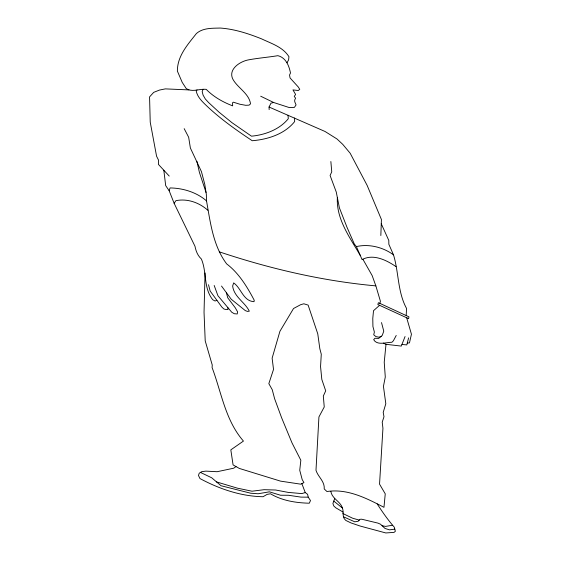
<?xml version="1.0" encoding="UTF-8"?>
<svg xmlns="http://www.w3.org/2000/svg" width="561" height="561" viewBox="0 0 561 561"><rect width="100%" height="100%" fill="white"/><g stroke="black" fill="none" stroke-linecap="round" stroke-linejoin="round"><path stroke-width="0.84" d="M205.046 272.983L204.036 312.344L205.214 340.906L212.24 365.001L212.093 367.581C221.469 392.434 225.368 420.448 243.446 441.072L230.823 449.866L233.081 464.915L239.281 468.421L280.528 481.128L300.752 484.171L303.929 482.621L302.169 479.515L299.742 470.272L300.836 460.244L291.993 442.867L281.657 417.868L274.617 398.745L272.232 389.671L268.831 383.64L273.523 369.426L272.127 358.156L279.932 331.285L293.536 308.501L300.668 304.686L303.845 303.789L308.129 305.1L317.764 333.83L319.833 348.732L321.278 354.215L320.555 366.592L321.818 379.432L325.703 390.842L323.325 396.038L324.244 406.977L318.929 416.942L315.99 470.286C317.975 476.871 324.882 481.338 324.216 488.933L326.93 491.52C347.455 488.449 366.319 498.133 383.969 507.326L385.246 493.855L379.545 484.15L382.939 428.309L382.216 422.181L383.983 416.725L383.205 412.419L385.814 403.731L383.443 386.361L385.288 377.027L384.229 362.203L385.996 344.314L383.324 343.122M380.835 235.536L381.424 219.533L367.139 185.389L350.169 153.237L342.736 144.345L336.979 138.967L325.015 131.47L269.049 107.025L271.012 103.133L273.691 102.516L289.329 107.586L294.413 107.354L296.061 104.935L294.735 101.709L294.693 100.005L295.591 98.182L294.23 96.38L295.619 94.479L292.954 89.893L298.277 90.524L299.749 89.339L298.305 87.018L290.051 77.937L289.546 75.034L290.486 72.986C289.069 65.7 285.837 57.601 277.877 55.679C268.284 57.264 258.242 58.056 248.551 59.859C240.101 61.345 227.934 69.206 232.808 79.087C237.506 87.902 249.161 93.47 250.522 103.869L249.084 105.138L245.746 105.307L239.898 104.241L233.285 102.172L232.563 102.775L232.654 105.854C222.962 102.137 213.545 96.864 206.252 89.381L205.922 89.325C199.428 88.652 192.143 92.544 186.245 88.575L182.22 82.383L177.374 71.093C177.325 56.002 187.64 44.684 196.441 33.485C202.97 27.784 212.156 28.288 220.284 28.05C234.624 29.074 248.362 33.59 261.636 38.891C271.391 43.555 282.926 47.012 288.95 56.703L288.606 59.838L287.001 62.811M377.202 503.918C382.392 511.997 387.974 519.991 394.285 527.172L395.365 531.309L394.018 532.382L385.814 532.95L360.19 526.05L350.997 522.929L345.821 520.433L344.237 518.701C342.224 515.328 343.781 511.436 342.462 508.063C340.408 501.268 331.937 498.764 330.836 491.338M408.618 337.869L406.795 344.903L401.942 344.475M379.867 303.375L378.38 302.737L377.848 304.511L408.625 318.662L408.941 316.832L379.867 303.375L380.421 301.257L375.863 285.879L372.167 275.598L362.862 259.182M216.918 300.317L215.059 301.005L212.738 299.735C203.278 287.933 207.044 272.295 201.385 259.028C197.717 255.669 195.901 251.055 194.983 246.265L174.148 203.334L169.177 190.775L170.053 187.935C183.054 188.124 196.616 192.269 206.518 200.887C210.389 222.535 213.089 245.816 226.665 263.901C238.881 273.137 247.198 286.874 254.245 300.282L254 301.685C243.165 301.103 241.251 288.102 233.656 282.898L232.647 286.026C233.909 296.86 245.038 302.253 249.315 311.166L247.548 311.425L245.36 310.654L231.223 299.223L221.511 286.054M334.693 498.694L332.897 503.498L333.76 505.924L335.709 507.754L343.059 512.067M202.998 89.508L202.177 91.604L203.103 95.153L205.319 98.974L208.545 102.502L219 112.137L231.981 122.684L251.475 136.176C265.058 134.913 279.504 129.542 288.284 118.736L288.038 115.208M405.063 336.544L401.304 346.088L385.996 344.314M396.227 335.45L393.366 340.829L391.908 342.273C386.494 342.196 377.202 345.828 373.668 339.657L374.986 338.262L378.689 338.437L382.272 335.359L383.766 331.172L381.515 322.582M174.148 203.334L175.895 200.684C187.346 198.299 199.323 202.605 207.879 210.305M343.767 516.926L354.776 521.814L358.142 521.281L359.994 519.311L361.67 519.206L377.953 523.111L380.505 524.212L385.007 528.448L389.446 529.85L394.804 529.163M197.072 89.886L196.175 90.749C197.023 95.636 200.333 99.585 203.727 103.007C218.348 117.473 235.164 129.36 252.233 140.727C267.765 139.451 284.637 134.149 294.651 121.569L294.546 118.006M379.587 305.303L373.514 310.696L372.785 318.396L372.925 326.509L374.376 332.042L373.731 334.805L375.87 336.572L378.78 337.175L381.207 336.544M235.999 466.584L233.706 468.204L217.1 471.717L205.866 471.128L201.757 471.668L199.232 473.211L198.475 475.455L199.961 478.547C219.281 488.954 240.942 496.352 263.039 496.723L267.099 494.388L270.514 493.785C282.043 500.707 295.97 502.88 309.307 503.21L310.485 500.538L308.234 497.172L307.603 494.325L305.261 492.572L301.874 483.666M305.261 492.572L301.762 493.596L288.263 492.404L275.64 490.012L264.049 489.697L252.008 491.212L237.394 488.168L216.511 481.899L211.77 477.832L200.494 472.439M330.864 161.526L331.747 171.813L330.099 175.495L336.256 192.009L339.391 207.829L347.028 227.352L354.335 244.021L356.389 246.595C368.928 243.628 383.226 247.254 393.506 254.848C398.836 272.288 397.574 292.05 406.529 308.403L406.199 315.492M392.314 525.264L385.603 526.407L382.076 525.692M407.293 342.995L409.453 342.932L411.437 334.209L406.669 317.75M308.234 497.172L300.976 497.116L288.473 495.272L280.493 495.23L269.392 491.829L258.13 493.757L250.746 493.231L221.062 485.742L216.511 481.899M188.959 89.914L165.348 88.883L159.506 90.062L153.7 92.355L149.563 96.899L150.229 122.151L156.575 156.231L158.525 160.116L158.405 164.38L169.233 176.07M375.863 285.879C322.568 281.047 270.016 268.775 219.302 251.84M359.299 520.124L352.581 518.203L342.876 513.532M260.69 96.212L273.691 102.516M395.989 266.622C386.592 260.15 373.177 253.516 362.09 259.603L356.389 246.595M333.795 501.092L342.462 508.063M169.177 190.775L165.684 185.614L163.819 170.221M360.316 255.543C350.05 237.675 336.158 219.309 337.357 197.584M184.176 128.644L188.664 137.27L190.375 147.999L201.441 171.631L204.807 184.485L206.35 194.492L206.518 200.887M381.27 223.797L388.794 240.438L388.85 244.287L393.506 254.848M214.176 285.458L217.941 295.738L231.728 312.211L234.26 313.718L237.226 313.964L237.591 311.86L235.318 307.856L227.696 297.723L226.364 292.639M206.034 192.437L199.428 172.444L196.89 161.323M208.503 284.736L210.158 291.061L221.833 307.049L223.867 308.978L225.838 309.504L227.983 309.532L227.773 307.484M269.049 107.025L269.161 109.633"/></g></svg>
